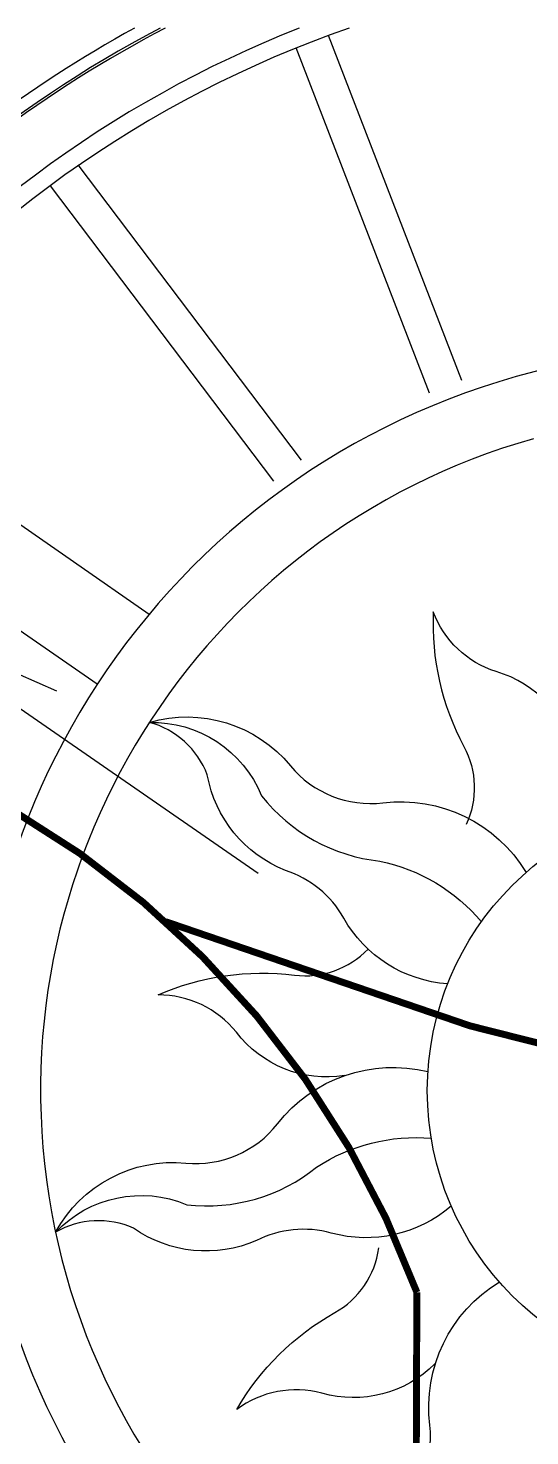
# Model space of a CAD drawing. Extents: x -335094 to -220327, y -102194 to 60595.
# Drawn here: x -283825 to -275169, y 36178 to 60445 of the extents above; entities that cross this region are included whole.
import ezdxf

# ---------------------------------------------------------------- set-up
doc = ezdxf.new("R2010")
doc.units = 0
doc.header["$LTSCALE"] = 1000
doc.header["$MEASUREMENT"] = 0
doc.linetypes.add('CENTER', pattern=[2, 1.25, -0.25, 0.25, -0.25])
for name, color, linetype in [('3', 84, 'CONTINUOUS'), ('6', 12, 'CONTINUOUS'), ('BB', 5, 'CONTINUOUS')]:
    doc.layers.add(name, color=color, linetype=linetype)

msp = doc.modelspace()

# ---------------------------------------------------------------- linework, layer by layer
at = {"layer": '3'}
for p, q in [((-282632.904, 49133.775), (-298976.053, 60444.809)), ((-276343.35, 54369.142), (-278643.683, 60319.766)), ((-276902.99, 54152.802), (-279203.323, 60103.426)), ((-279109.972, 52995.665), (-282961.472, 58086.179)), ((-279109.972, 52995.665), (-282961.472, 58086.179)), ((-279109.972, 52995.665), (-282961.472, 58086.179)), ((-279588.451, 52633.646), (-283439.951, 57724.16)), ((-279588.451, 52633.646), (-283439.951, 57724.16)), ((-279588.451, 52633.646), (-283439.951, 57724.16)), ((-286245.195, 50297.019), (-279857.119, 45875.855)), ((-286245.195, 50297.019), (-283334.068, 49020.567))]:
    msp.add_line(p, q, dxfattribs=at)
for points in [[(-274378.349, 47878.519, 0.275146593), (-275749.577, 49352.859, -0.228867639), (-276835.225, 50381.683, 0.135099448), (-276306.498, 48063.02, -0.236187895), (-276267.556, 46715.715, 0.095768669)], [(-276587.824, 43967.885, -0.250056001), (-278380.146, 45103.979, 0.187259608), (-279385.341, 45924.822, -0.259686602), (-280733.117, 47573.047, 0.241454643), (-281733.918, 48476.547, -0.300587836), (-279299.289, 47729.152, 0.25630937), (-277702.934, 47091.493, -0.295179867), (-275233.448, 45891.672)], [(-276587.824, 43967.885, -0.250056001), (-278380.146, 45103.979, 0.187259608), (-279385.341, 45924.822, -0.259686602), (-280733.117, 47573.047, 0.241454643), (-281733.918, 48476.547, -0.300587836), (-279299.289, 47729.152, 0.25630937), (-277702.934, 47091.493, -0.295179867), (-275233.448, 45891.672)], [(-281733.918, 48476.547, -0.311530809), (-279796.011, 47209.992, 0.201568341), (-277756.702, 46085.997, -0.167067519), (-276004.307, 45040.111, -0.167067519)], [(-281733.918, 48476.547, -0.311530809), (-279796.011, 47209.992, 0.201568341), (-277756.702, 46085.997, -0.167067519), (-276004.307, 45040.111, -0.167067519)], [(-278363.37, 42388.324, -0.275146593), (-280232.668, 43136.437, 0.228867639), (-281583.486, 43778.62, -0.135099448), (-279230.019, 44120.582, 0.236187895), (-277959.128, 44569.562, -0.095768669)], [(-276524.281, 40138.584, -0.250056001), (-278594.984, 39674.56, 0.187259608), (-279886.187, 39544.203, -0.259686602), (-282004.68, 39756.653, 0.241454643), (-283351.224, 39687.851, -0.300587836), (-281101.193, 40880.906, 0.25630937), (-279521.507, 41558.806, -0.295179867), (-276926.915, 42456.595)], [(-283351.224, 39687.851, -0.311530809), (-281085.328, 40162.569, 0.201568341), (-278848.534, 40809.794, -0.167067519), (-276869.85, 41309.371, -0.167067519)], [(-276808.439, 37421.34, -0.275146593), (-278757.278, 36915.405, 0.228867639), (-280225.8, 36631.588, -0.135099448), (-278533.417, 38302.391, 0.236187895), (-277776.237, 39417.482, -0.095768669)], [(-273771.624, 37475.791, -0.250056001), (-274907.718, 35683.469, 0.187259608), (-275728.56, 34678.273, -0.259686602), (-277376.786, 33330.498, 0.241454643), (-278280.286, 32329.697, -0.300587836), (-277532.89, 34764.326, 0.25630937), (-276895.232, 36360.68, -0.295179867), (-275695.411, 38830.167)]]:
    msp.add_lwpolyline(points, format="xyb", dxfattribs=at)
at = {"layer": '3', "linetype": 'CENTER', "const_width": 120}
for points in [[(-277118.157, 38653.49, 0.17446609), (-284097.316, 46964.329, 0.246866424)], [(-281456.65, 45043.494, 0.082448222), (-259798.894, 40514.055, 0.075375838)]]:
    msp.add_lwpolyline(points, format="xyb", dxfattribs=at)
msp.add_lwpolyline([(-277118.157, 38653.49), (-277254.197, 0)], dxfattribs=at)
at = {"layer": '3'}
msp.add_circle((-271933.677, 42129.938), 5003.912, dxfattribs=at)
for radius, start, end in [(20685.665, 117.700505, 142.0699901), (20685.665, 117.700505, 142.0699901), (19685.665, 111.5080779, 141.9050589), (19685.665, 111.5080779, 141.9050589), (19385.665, 109.1324168, 141.8522555), (19385.665, 109.1324168, 141.8522555), (12787.775, 274.8682353, 105.7539001), (12787.775, 105.7539001, 274.872167), (12787.775, 105.7539001, 274.872167), (11675.795, 105.7539001, 274.872167), (11675.795, 105.7539001, 274.872167)]:
    msp.add_arc((-271933.677, 42129.938), radius, start, end, dxfattribs=at)
at = {"layer": '6'}
msp.add_line((-281738.642, 50339.071), (-296340.277, 60444.809), dxfattribs=at)
for points in [[(-281459.993, 60444.809, 0.081194128), (-286952.452, 56333.684, 0.042098344), (-291845.104, 60444.809)], [(-281989.751, 60444.809, 0.072740585), (-286955.826, 56688.56, 0.038142205), (-291414.399, 60444.809)]]:
    msp.add_lwpolyline(points, format="xyb", dxfattribs=at)
at = {"layer": 'BB'}
msp.add_line((-281738.642, 50339.071), (-296340.277, 60444.809), dxfattribs=at)

doc.saveas('drawing.dxf')
